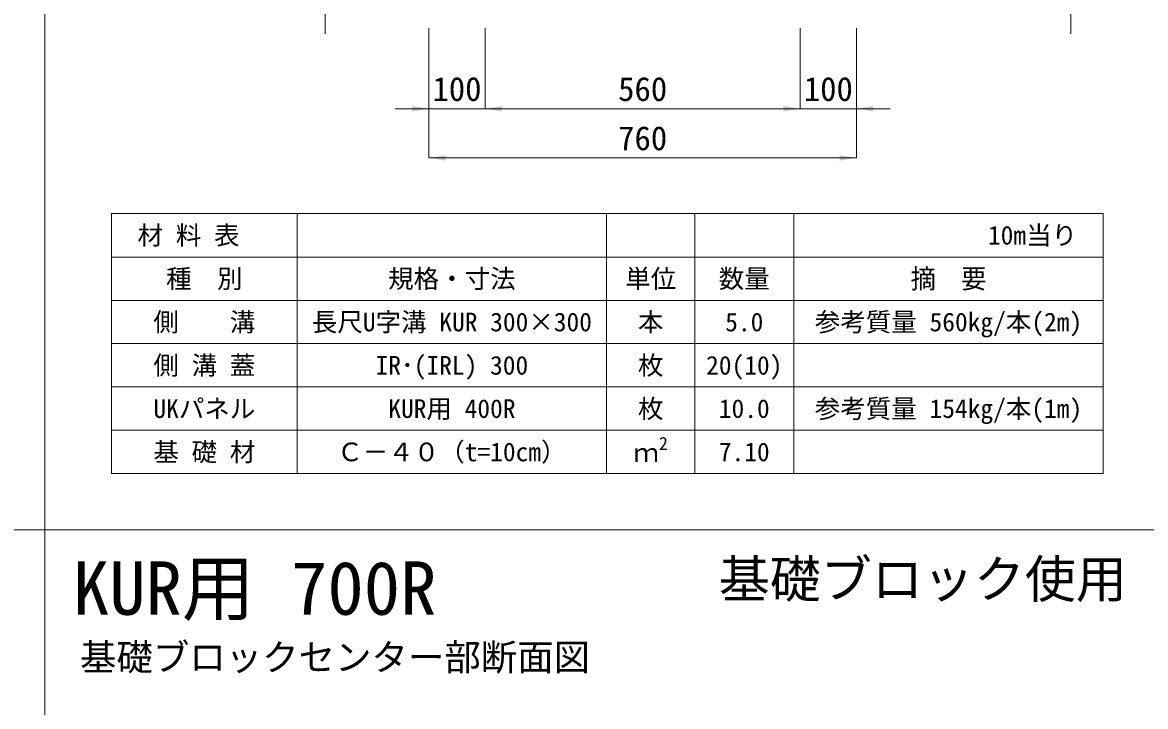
# Model space of a CAD drawing. Units: millimetres at full size, sheet at 1:20. Extents: x 201886 to 211886, y 860265 to 873235.
# Drawn here: x 203847 to 205843, y 863151 to 864367 of the extents above; entities that cross this region are included whole.
import ezdxf
from ezdxf.enums import TextEntityAlignment as Align

# ---------------------------------------------------------------- set-up
doc = ezdxf.new("R2010")
doc.units = ezdxf.units.MM
doc.header["$LTSCALE"] = 20
for name, color, linetype, lineweight in [('0_2', 7, 'Continuous', 20), ('Defpoints_3', 8, 'Continuous', 0), ('図枠', 5, 'Continuous', 13), ('寸法・材料表', 7, 'Continuous', 13), ('寸法線', 7, 'Continuous', 13)]:
    doc.layers.add(name, color=color, linetype=linetype, lineweight=lineweight)
doc.layers.add('文字', color=7, linetype='Continuous')
doc.styles.add('ＭＳ ゴシック', font='')
doc.styles.add('ＭＳ Ｐゴシック', font='')
doc.styles.get('ＭＳ ゴシック').set_extended_font_data('MS Gothic')
doc.styles.get('ＭＳ Ｐゴシック').set_extended_font_data('MS PGothic')

# ---------------------------------------------------------------- blocks, each defined once
blk = doc.blocks.new('filled_arrow')
at = {"color": 0, "linetype": 'Continuous', "lineweight": -2}
blk.add_solid([(7.5, 1.25), (0, 0), (7.5, -1.25)], dxfattribs=at)

msp = doc.modelspace()

# ---------------------------------------------------------------- linework, layer by layer
at = {"layer": 'Defpoints_3'}
for p, q in [((204005.03, 864027.65), (205767.67, 864027.65)), ((204005.03, 864027.65), (204005.03, 863950.21)), ((204335.03, 864027.65), (204335.03, 863950.21)), ((204885.03, 864027.65), (204885.03, 863950.21)), ((205041.67, 864027.65), (205041.67, 863950.21)), ((205217.67, 864027.65), (205217.67, 863950.21)), ((205767.67, 864027.65), (205767.67, 863950.21))]:
    msp.add_line(p, q, dxfattribs=at)
at = {"layer": '図枠'}
for p, q in [((203886.35, 865865.21), (203886.35, 860265.21)), ((201886.35, 863465.21), (207886.35, 863465.21)), ((201886.35, 863465.21), (211886.35, 863465.21))]:
    msp.add_line(p, q, dxfattribs=at)
at = {"layer": '寸法・材料表'}
for p, q in [((204005.03, 863950.21), (205767.67, 863950.21)), ((204005.03, 863950.21), (204005.03, 863565.21)), ((204335.03, 863950.21), (204335.03, 863565.21)), ((204885.03, 863950.21), (204885.03, 863565.21)), ((205041.67, 863950.21), (205041.67, 863565.21)), ((205217.67, 863950.21), (205217.67, 863565.21)), ((205767.67, 863950.21), (205767.67, 863565.21)), ((204005.03, 863873.21), (205767.67, 863873.21)), ((204005.03, 863796.21), (205767.67, 863796.21)), ((204005.03, 863719.21), (205767.67, 863719.21)), ((204005.03, 863642.21), (205767.67, 863642.21)), ((204005.03, 863565.21), (205767.67, 863565.21))]:
    msp.add_line(p, q, dxfattribs=at)
at = {"layer": '寸法線'}
for p, q in [((204385.04, 864347.25), (204385.04, 864567.25)), ((205709.89, 864567.25), (205709.89, 864347.25)), ((204569.1, 864357.25), (204569.1, 864213.96)), ((204569.1, 864357.25), (204569.1, 864126.46)), ((204669.1, 864357.25), (204669.1, 864213.96)), ((204669.1, 864357.25), (204669.1, 864213.96)), ((205229.1, 864357.25), (205229.1, 864213.96)), ((205229.1, 864357.25), (205229.1, 864213.96)), ((205329.1, 864357.25), (205329.1, 864213.96)), ((205329.1, 864357.25), (205329.1, 864126.46)), ((204509.1, 864213.96), (204729.1, 864213.96)), ((204669.1, 864213.96), (205229.1, 864213.96)), ((205169.1, 864213.96), (205389.1, 864213.96)), ((204569.1, 864126.46), (205329.1, 864126.46))]:
    msp.add_line(p, q, dxfattribs=at)

# ---------------------------------------------------------------- block references
at = {"layer": '寸法線', "xscale": 4, "yscale": 4, "rotation": 180}
for p in [(204569.1, 864213.96), (205229.1, 864213.96), (205229.1, 864213.96), (205329.1, 864126.46)]:
    msp.add_blockref('filled_arrow', p, dxfattribs=at)
at = {"layer": '寸法線', "xscale": 4, "yscale": 4}
for p in [(204669.1, 864213.96), (204669.1, 864213.96), (205329.1, 864213.96), (204569.1, 864126.46)]:
    msp.add_blockref('filled_arrow', p, dxfattribs=at)

# ---------------------------------------------------------------- texts
at = {"layer": '0_2', "style": 'ＭＳ ゴシック'}
msp.add_text('基礎ブロックセンター部断面図', height=47.47, dxfattribs=at).set_placement((203949.11, 863200.79), align=Align.BOTTOM_LEFT)
at = {"layer": '寸法・材料表', "style": 'ＭＳ ゴシック'}
msp.add_text('\u3000材 料 表', height=33.23, dxfattribs=at).set_placement((204006.08, 863988.93), align=Align.MIDDLE_LEFT)
msp.add_text('10m当り\u3000', height=33.23, dxfattribs=at).set_placement((205766.61, 863988.93), align=Align.MIDDLE_RIGHT)
for s, p in [('種\u3000別', (204170.03, 863911.71)), ('規格・寸法', (204610.03, 863911.71)), ('単位', (204963.35, 863911.71)), ('数量', (205129.67, 863911.71)), ('側\u3000\u3000溝', (204170.03, 863834.71)), ('長尺U字溝 KUR 300×300', (204610.03, 863834.71)), ('本', (204963.35, 863834.71)), ('5.0', (205129.67, 863834.71)), ('参考質量 560kg/本(2m)', (205492.67, 863834.71)), ('側 溝 蓋', (204170.03, 863757.71)), ('IR･(IRL) 300', (204610.03, 863757.71)), ('枚', (204963.35, 863757.71)), ('20(10)', (205129.67, 863757.71)), ('UKパネル', (204170.03, 863680.71)), ('KUR用 400R', (204610.03, 863680.71)), ('枚', (204963.35, 863680.71)), ('10.0', (205129.67, 863680.71)), ('参考質量 154kg/本(1m)', (205492.67, 863680.71)), ('Ｃ－４０（t=10cm）', (204610.03, 863603.71)), ('基 礎 材', (204170.03, 863603.71)), ('7.10', (205129.67, 863603.71))]:
    msp.add_text(s, height=33.23, dxfattribs=at).set_placement(p, align=Align.MIDDLE_CENTER)
at = {"layer": '寸法・材料表', "style": 'ＭＳ Ｐゴシック', "width": 0.95}
msp.add_text('摘\u3000要', height=34.64, dxfattribs=at).set_placement((205492.67, 863911.71), align=Align.MIDDLE_CENTER)
at = {"layer": '寸法・材料表', "style": 'ＭＳ ゴシック'}
for s, height, p in [('2', 23.26, (204978.08, 863600.1)), ('ｍ', 33.23, (204932.75, 863575.6))]:
    msp.add_text(s, height=height, dxfattribs=at).set_placement(p, align=Align.BOTTOM_LEFT)
at = {"layer": '寸法線', "style": 'ＭＳ ゴシック'}
for s, p in [('100', (204619.1, 864248.96)), ('560', (204949.1, 864248.96)), ('100', (205279.1, 864248.96)), ('760', (204949.1, 864161.46))]:
    msp.add_text(s, height=42.72, dxfattribs=at).set_placement(p, align=Align.MIDDLE_CENTER)
at = {"layer": '文字', "style": 'ＭＳ ゴシック'}
for s, height, p in [('KUR用 700R', 94.94, (203936.35, 863285.71)), ('基礎ブロック使用', 66.46, (205084.42, 863324.56))]:
    msp.add_text(s, height=height, dxfattribs=at).set_placement(p, align=Align.BOTTOM_LEFT)

doc.saveas('drawing.dxf')
